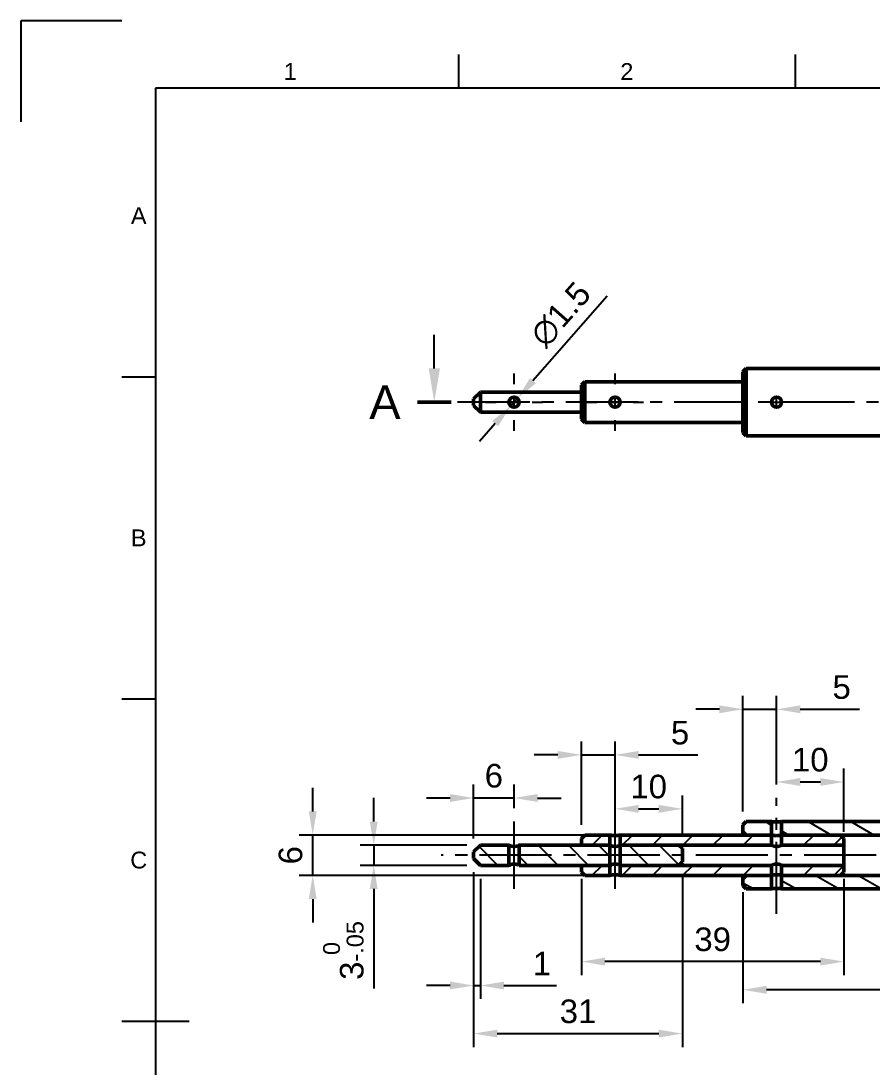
# Model space of a CAD drawing. Header units: millimetres. Extents: x 0 to 420, y 0 to 297.
# Drawn here: x 0 to 126.4, y 141.7 to 297 of the extents above; entities that cross this region are included whole.
import ezdxf
from ezdxf.enums import TextEntityAlignment as Align

# ---------------------------------------------------------------- set-up
doc = ezdxf.new("R2010")
doc.units = ezdxf.units.MM
doc.header["$LTSCALE"] = 0.75
doc.linetypes.add('CENTER2', pattern=[28.575, 19.05, -3.175, 3.175, -3.175])
for name, color, linetype, lineweight in [('Border', 7, 'Continuous', 25), ('FD_Dimensions', 7, 'Continuous', 25), ('Hatching', 7, 'Continuous', 25), ('Section Lines', 7, 'Continuous', 25), ('Smart Centers', 7, 'CENTER2', 25), ('Visible', 7, 'Continuous', 50)]:
    doc.layers.add(name, color=color, linetype=linetype, lineweight=lineweight)
doc.styles.add('FusionTitle', font='')
doc.styles.get("Standard").update_dxf_attribs({"font": 'arial.ttf'})
doc.styles.get('FusionTitle').set_extended_font_data('Arial Unicode MS')
doc.dimstyles.new('Dim-ISO-25', dxfattribs={"dimtxt": 3.5, "dimasz": 3.5, "dimexe": 2, "dimexo": 2, "dimgap": 1.5, "dimtad": 1, "dimzin": 12, "dimdsep": 46, "dimtxsty": 'Standard', "dimcen": 0, "dimazin": 3, "dimtp": 0.1, "dimtm": 0.1, "dimtfac": 0.714, "dimtmove": 0, "dimatfit": 3, "dimfxl": 1, "dimtzin": 12, "dimarcsym": 0})

# ---------------------------------------------------------------- blocks, each defined once
blk = doc.blocks.new('ISO_A3_SHEET')
at = {"layer": 'Border'}
for p, q in [((15, 297), (0, 297)), ((0, 297), (0, 282)), ((65, 292), (65, 287)), ((115, 292), (115, 287)), ((410, 287), (20, 287)), ((20, 287), (20, 10)), ((15, 244.16666), (20, 244.16666)), ((15, 196.33333), (20, 196.33333)), ((15, 148.5), (25, 148.5))]:
    blk.add_line(p, q, dxfattribs=at)
at = {"layer": 'Border', "style": 'FusionTitle'}
for s, p in [('1', (40, 289.5)), ('2', (90, 289.5)), ('A', (17.5, 268.08333)), ('B', (17.5, 220.25)), ('C', (17.5, 172.41667))]:
    blk.add_text(s, height=2.5, dxfattribs=at).set_placement(p, align=Align.MIDDLE)
blk = doc.blocks.new('*U6')
at = {"layer": 'Smart Centers', "color": 0, "ltscale": 0.75, "transparency": 16777216}
blk.add_line((58, 0), (-100.843051, 0), dxfattribs=at)
blk = doc.blocks.new('*U7')
at = {"layer": 'Smart Centers', "color": 0, "ltscale": 0.75, "transparency": 16777216}
for p, q in [((0, 2.678906), (0, 4.25)), ((-4.25, 0), (-2.678906, 0)), ((2.678906, 0), (4.25, 0)), ((0, -4.25), (0, -2.678906))]:
    blk.add_line(p, q, dxfattribs=at)
at = {"layer": 'Smart Centers', "color": 0, "linetype": 'Continuous', "ltscale": 0.75, "transparency": 16777216}
for p, q in [((-0.892969, 0), (0.892969, 0)), ((0, -0.892969), (0, 0.892969))]:
    blk.add_line(p, q, dxfattribs=at)
blk = doc.blocks.new('*U8')
at = {"layer": 'Smart Centers', "color": 0, "ltscale": 0.75, "transparency": 16777216}
for p, q in [((0, 2.678906), (0, 4.25)), ((-4.25, 0), (-2.678906, 0)), ((2.678906, 0), (4.25, 0)), ((0, -4.25), (0, -2.678906))]:
    blk.add_line(p, q, dxfattribs=at)
at = {"layer": 'Smart Centers', "color": 0, "linetype": 'Continuous', "ltscale": 0.75, "transparency": 16777216}
for p, q in [((-0.892969, 0), (0.892969, 0)), ((0, -0.892969), (0, 0.892969))]:
    blk.add_line(p, q, dxfattribs=at)
blk = doc.blocks.new('*U9')
at = {"layer": 'Smart Centers', "color": 0, "linetype": 'Continuous', "ltscale": 0.75, "transparency": 16777216}
for p, q in [((-0.892969, 0), (0.892969, 0)), ((0, -0.892969), (0, 0.892969))]:
    blk.add_line(p, q, dxfattribs=at)
blk = doc.blocks.new('*U13')
at = {"layer": 'Smart Centers', "color": 0, "ltscale": 0.75, "transparency": 16777216}
blk.add_line((70.350124, 0), (-90.680805, 0), dxfattribs=at)
blk = doc.blocks.new('*U14')
at = {"layer": 'Smart Centers', "color": 0, "ltscale": 0.75, "transparency": 16777216}
blk.add_line((0, -5), (0, 5), dxfattribs=at)
blk = doc.blocks.new('*U15')
at = {"layer": 'Smart Centers', "color": 0, "ltscale": 0.75, "transparency": 16777216}
blk.add_line((0, -5), (0, 5), dxfattribs=at)
blk = doc.blocks.new('*U16')
at = {"layer": 'Smart Centers', "color": 0, "ltscale": 0.75, "transparency": 16777216}
blk.add_line((0, -12.712931), (0, 4.5), dxfattribs=at)
blk = doc.blocks.new('*D44')
at = {"layer": 'Defpoints', "color": 0, "transparency": 16777216}
for p in [(107.246539, 169.629512), (217.246539, 168.629512), (107.246539, 153.152089)]:
    blk.add_point(p, dxfattribs=at)
at = {"layer": 'FD_Dimensions', "lineweight": -2, "transparency": 16777216}
for p, q in [((107.246539, 167.629512), (107.246539, 151.152089)), ((217.246539, 166.629512), (217.246539, 151.152089)), ((213.746539, 153.152089), (110.746539, 153.152089))]:
    blk.add_line(p, q, dxfattribs=at)
at = {"layer": 'FD_Dimensions', "transparency": 16777216}
for points in [[(110.746539, 153.735423), (110.746539, 152.568756), (107.246539, 153.152089)], [(213.746539, 153.735423), (213.746539, 152.568756), (217.246539, 153.152089)]]:
    blk.add_solid(points, dxfattribs=at)
at = {"layer": 'FD_Dimensions', "color": 0, "transparency": 16777216, "insert": (162.246539, 156.439095), "char_height": 3.5, "attachment_point": 5}
blk.add_mtext('110', dxfattribs=at)
blk = doc.blocks.new('*D45')
at = {"layer": 'Defpoints', "color": 0, "transparency": 16777216}
for p in [(83.246539, 171.629512), (122.246539, 171.629512), (83.246539, 157.340686)]:
    blk.add_point(p, dxfattribs=at)
at = {"layer": 'FD_Dimensions', "lineweight": -2, "transparency": 16777216}
for p, q in [((83.246539, 169.629512), (83.246539, 155.340686)), ((122.246539, 169.629512), (122.246539, 155.340686)), ((118.746539, 157.340686), (86.746539, 157.340686))]:
    blk.add_line(p, q, dxfattribs=at)
at = {"layer": 'FD_Dimensions', "transparency": 16777216}
for points in [[(86.746539, 157.92402), (86.746539, 156.757353), (83.246539, 157.340686)], [(118.746539, 157.92402), (118.746539, 156.757353), (122.246539, 157.340686)]]:
    blk.add_solid(points, dxfattribs=at)
at = {"layer": 'FD_Dimensions', "color": 0, "transparency": 16777216, "insert": (102.746539, 160.628886), "char_height": 3.5, "attachment_point": 5}
blk.add_mtext('39', dxfattribs=at)
blk = doc.blocks.new('*D46')
at = {"layer": 'Defpoints', "color": 0, "transparency": 16777216}
for p in [(67.246539, 181.627828), (73.246539, 178.129512), (67.246539, 173.629512)]:
    blk.add_point(p, dxfattribs=at)
at = {"layer": 'FD_Dimensions', "lineweight": -2, "transparency": 16777216}
for p, q in [((67.246539, 175.629512), (67.246539, 183.627828)), ((73.246539, 180.129512), (73.246539, 183.627828)), ((63.746539, 181.627828), (60.246539, 181.627828)), ((73.246539, 181.627828), (67.246539, 181.627828)), ((76.746539, 181.627828), (80.246539, 181.627828))]:
    blk.add_line(p, q, dxfattribs=at)
at = {"layer": 'FD_Dimensions', "transparency": 16777216}
for points in [[(63.746539, 182.211162), (63.746539, 181.044495), (67.246539, 181.627828)], [(76.746539, 182.211162), (76.746539, 181.044495), (73.246539, 181.627828)]]:
    blk.add_solid(points, dxfattribs=at)
at = {"layer": 'FD_Dimensions', "color": 0, "transparency": 16777216, "insert": (70.246539, 184.914834), "char_height": 3.5, "attachment_point": 5}
blk.add_mtext('6', dxfattribs=at)
blk = doc.blocks.new('*D47')
at = {"layer": 'Defpoints', "color": 0, "transparency": 16777216}
for p in [(88.246539, 188.029007), (88.246539, 178.129512), (83.246539, 175.629512)]:
    blk.add_point(p, dxfattribs=at)
at = {"layer": 'FD_Dimensions', "lineweight": -2, "transparency": 16777216}
for p, q in [((83.246539, 177.629512), (83.246539, 190.029007)), ((88.246539, 180.129512), (88.246539, 190.029007)), ((79.746539, 188.029007), (76.246539, 188.029007)), ((83.246539, 188.029007), (88.246539, 188.029007)), ((91.746539, 188.029007), (100.567139, 188.029007))]:
    blk.add_line(p, q, dxfattribs=at)
at = {"layer": 'FD_Dimensions', "transparency": 16777216}
for points in [[(79.746539, 188.61234), (79.746539, 187.445673), (83.246539, 188.029007)], [(91.746539, 188.61234), (91.746539, 187.445673), (88.246539, 188.029007)]]:
    blk.add_solid(points, dxfattribs=at)
at = {"layer": 'FD_Dimensions', "color": 0, "transparency": 16777216, "insert": (97.906839, 191.30885), "char_height": 3.5, "attachment_point": 5}
blk.add_mtext('5', dxfattribs=at)
blk = doc.blocks.new('*D48')
at = {"layer": 'Defpoints', "color": 0, "transparency": 16777216}
for p in [(112.246539, 194.799762), (112.246539, 181.629512), (107.246539, 177.629512)]:
    blk.add_point(p, dxfattribs=at)
at = {"layer": 'FD_Dimensions', "lineweight": -2, "transparency": 16777216}
for p, q in [((107.246539, 179.629512), (107.246539, 196.799762)), ((112.246539, 183.629512), (112.246539, 196.799762)), ((103.746539, 194.799762), (100.246539, 194.799762)), ((107.246539, 194.799762), (112.246539, 194.799762)), ((115.746539, 194.799762), (124.567139, 194.799762))]:
    blk.add_line(p, q, dxfattribs=at)
at = {"layer": 'FD_Dimensions', "transparency": 16777216}
for points in [[(103.746539, 195.383095), (103.746539, 194.216428), (107.246539, 194.799762)], [(115.746539, 195.383095), (115.746539, 194.216428), (112.246539, 194.799762)]]:
    blk.add_solid(points, dxfattribs=at)
at = {"layer": 'FD_Dimensions', "color": 0, "transparency": 16777216, "insert": (121.906839, 198.079605), "char_height": 3.5, "attachment_point": 5}
blk.add_mtext('5', dxfattribs=at)
blk = doc.blocks.new('*D54')
at = {"layer": 'Defpoints', "color": 0, "transparency": 16777216}
for p in [(43.342829, 176.129512), (88.996539, 176.129512), (88.996539, 170.129512)]:
    blk.add_point(p, dxfattribs=at)
at = {"layer": 'FD_Dimensions', "color": 0, "lineweight": -2, "transparency": 16777216}
for p, q in [((43.342829, 179.629512), (43.342829, 183.129512)), ((86.996539, 176.129512), (41.342829, 176.129512)), ((43.342829, 170.129512), (43.342829, 176.129512)), ((86.996539, 170.129512), (41.342829, 170.129512)), ((43.342829, 166.629512), (43.342829, 163.129512))]:
    blk.add_line(p, q, dxfattribs=at)
at = {"layer": 'FD_Dimensions', "color": 0, "transparency": 16777216}
for points in [[(42.759496, 179.629512), (43.926162, 179.629512), (43.342829, 176.129512)], [(42.759496, 166.629512), (43.926162, 166.629512), (43.342829, 170.129512)]]:
    blk.add_solid(points, dxfattribs=at)
at = {"layer": 'FD_Dimensions', "color": 0, "transparency": 16777216, "insert": (40.055824, 173.129512), "char_height": 3.5, "attachment_point": 5, "rotation": 90}
blk.add_mtext('6', dxfattribs=at)
blk = doc.blocks.new('*D55')
at = {"layer": 'Defpoints', "color": 0, "transparency": 16777216}
for p in [(73.742045, 240.959855), (72.751032, 239.833847)]:
    blk.add_point(p, dxfattribs=at)
at = {"layer": 'FD_Dimensions', "lineweight": -2, "transparency": 16777216}
for p, q in [((87.091877, 256.128188), (76.054409, 243.587206)), ((72.751032, 239.833847), (73.742045, 240.959855)), ((70.438669, 237.206496), (68.126305, 234.579144))]:
    blk.add_line(p, q, dxfattribs=at)
at = {"layer": 'FD_Dimensions', "transparency": 16777216}
for points in [[(75.616517, 243.9726), (76.4923, 243.201813), (73.742045, 240.959855)], [(70.000777, 237.59189), (70.876561, 236.821102), (72.751032, 239.833847)]]:
    blk.add_solid(points, dxfattribs=at)
at = {"layer": 'FD_Dimensions', "color": 0, "transparency": 16777216, "insert": (80.188382, 253.407687), "char_height": 3.5, "attachment_point": 5, "rotation": 48.6486252}
blk.add_mtext('∅1.5', dxfattribs=at)
blk = doc.blocks.new('*D58')
at = {"layer": 'Defpoints', "color": 0, "transparency": 16777216}
for p in [(68.246539, 174.629512), (52.406982, 171.629512), (68.246539, 171.629512)]:
    blk.add_point(p, dxfattribs=at)
at = {"layer": 'FD_Dimensions', "lineweight": -2, "transparency": 16777216}
for p, q in [((52.406982, 178.129512), (52.406982, 181.629512)), ((66.246539, 174.629512), (50.406982, 174.629512)), ((52.406982, 174.629512), (52.406982, 171.629512)), ((66.246539, 171.629512), (50.406982, 171.629512)), ((52.406982, 168.129512), (52.406982, 153.350441))]:
    blk.add_line(p, q, dxfattribs=at)
at = {"layer": 'FD_Dimensions', "transparency": 16777216}
for points in [[(51.823648, 178.129512), (52.990315, 178.129512), (52.406982, 174.629512)], [(51.823648, 168.129512), (52.990315, 168.129512), (52.406982, 171.629512)]]:
    blk.add_solid(points, dxfattribs=at)
at = {"layer": 'FD_Dimensions', "color": 0, "transparency": 16777216, "insert": (47.907601, 158.989976), "char_height": 3.5, "attachment_point": 5, "rotation": 90}
blk.add_mtext('3{\\H0.714x;\\S 0^ -.05;}', dxfattribs=at)
blk = doc.blocks.new('*D59')
at = {"layer": 'Defpoints', "color": 0, "transparency": 16777216}
for p in [(67.246539, 172.629512), (68.246539, 171.629512), (68.246539, 153.787755)]:
    blk.add_point(p, dxfattribs=at)
at = {"layer": 'FD_Dimensions', "lineweight": -2, "transparency": 16777216}
for p, q in [((67.246539, 170.629512), (67.246539, 151.787755)), ((68.246539, 169.629512), (68.246539, 151.787755)), ((63.746539, 153.787755), (60.246539, 153.787755)), ((67.246539, 153.787755), (68.246539, 153.787755)), ((71.746539, 153.787755), (79.535761, 153.787755))]:
    blk.add_line(p, q, dxfattribs=at)
at = {"layer": 'FD_Dimensions', "transparency": 16777216}
for points in [[(63.746539, 154.371089), (63.746539, 153.204422), (67.246539, 153.787755)], [(71.746539, 154.371089), (71.746539, 153.204422), (68.246539, 153.787755)]]:
    blk.add_solid(points, dxfattribs=at)
at = {"layer": 'FD_Dimensions', "color": 0, "transparency": 16777216, "insert": (77.39115, 157.044918), "char_height": 3.5, "attachment_point": 5}
blk.add_mtext('1', dxfattribs=at)
blk = doc.blocks.new('*D60')
at = {"layer": 'Defpoints', "color": 0, "transparency": 16777216}
for p in [(67.246539, 172.629512), (98.246539, 172.129512), (98.246539, 146.65002)]:
    blk.add_point(p, dxfattribs=at)
at = {"layer": 'FD_Dimensions', "color": 0, "lineweight": -2, "transparency": 16777216}
for p, q in [((67.246539, 170.629512), (67.246539, 144.65002)), ((98.246539, 170.129512), (98.246539, 144.65002)), ((70.746539, 146.65002), (94.746539, 146.65002))]:
    blk.add_line(p, q, dxfattribs=at)
at = {"layer": 'FD_Dimensions', "color": 0, "transparency": 16777216}
for points in [[(70.746539, 147.233354), (70.746539, 146.066687), (67.246539, 146.65002)], [(94.746539, 147.233354), (94.746539, 146.066687), (98.246539, 146.65002)]]:
    blk.add_solid(points, dxfattribs=at)
at = {"layer": 'FD_Dimensions', "color": 0, "transparency": 16777216, "insert": (82.746539, 149.938219), "char_height": 3.5, "attachment_point": 5}
blk.add_mtext('31', dxfattribs=at)
blk = doc.blocks.new('*D61')
at = {"layer": 'Defpoints', "color": 0, "transparency": 16777216}
for p in [(98.246539, 180.019927), (98.246539, 174.129512), (88.246539, 168.129512)]:
    blk.add_point(p, dxfattribs=at)
at = {"layer": 'FD_Dimensions', "lineweight": -2, "transparency": 16777216}
for p, q in [((88.246539, 170.129512), (88.246539, 182.019927)), ((98.246539, 176.129512), (98.246539, 182.019927)), ((91.746539, 180.019927), (94.746539, 180.019927))]:
    blk.add_line(p, q, dxfattribs=at)
at = {"layer": 'FD_Dimensions', "transparency": 16777216}
for points in [[(91.746539, 180.60326), (91.746539, 179.436594), (88.246539, 180.019927)], [(94.746539, 180.60326), (94.746539, 179.436594), (98.246539, 180.019927)]]:
    blk.add_solid(points, dxfattribs=at)
at = {"layer": 'FD_Dimensions', "color": 0, "transparency": 16777216, "insert": (93.246539, 183.306932), "char_height": 3.5, "attachment_point": 5}
blk.add_mtext('10', dxfattribs=at)
blk = doc.blocks.new('*D62')
at = {"layer": 'Defpoints', "color": 0, "transparency": 16777216}
for p in [(122.246539, 184.008), (112.246539, 181.629512), (122.246539, 174.629512)]:
    blk.add_point(p, dxfattribs=at)
at = {"layer": 'FD_Dimensions', "lineweight": -2, "transparency": 16777216}
for p, q in [((112.246539, 183.629512), (112.246539, 186.008)), ((122.246539, 176.629512), (122.246539, 186.008)), ((115.746539, 184.008), (118.746539, 184.008))]:
    blk.add_line(p, q, dxfattribs=at)
at = {"layer": 'FD_Dimensions', "transparency": 16777216}
for points in [[(115.746539, 184.591333), (115.746539, 183.424667), (112.246539, 184.008)], [(118.746539, 184.591333), (118.746539, 183.424667), (122.246539, 184.008)]]:
    blk.add_solid(points, dxfattribs=at)
at = {"layer": 'FD_Dimensions', "color": 0, "transparency": 16777216, "insert": (117.246539, 187.295005), "char_height": 3.5, "attachment_point": 5}
blk.add_mtext('10', dxfattribs=at)

msp = doc.modelspace()

# ---------------------------------------------------------------- hatches: boundary and pattern name
at = {"layer": 'Hatching'}
h = msp.add_hatch(dxfattribs=at)
h.set_pattern_fill('ANSI31', color=256, angle=285, style=0)
h.paths.add_polyline_path([(112.997, 170.13), (112.997, 168.13), (193.247, 168.13), (193.247, 170.13), (121.747, 170.13)], flags=0)
h.paths.add_polyline_path([(112.997, 178.13), (112.997, 176.13), (121.747, 176.13), (193.247, 176.13), (193.247, 178.13)], flags=0)
h.paths.add_polyline_path([(107.747, 170.13), (107.247, 169.63), (107.247, 168.63), (107.747, 168.13), (111.497, 168.13), (111.497, 170.13)], flags=0)
h.paths.add_polyline_path([(107.247, 176.63), (107.747, 176.13), (111.497, 176.13), (111.497, 178.13), (107.747, 178.13), (107.247, 177.63)], flags=0)
h.paths.add_polyline_path([(195.247, 168.13), (205.982, 168.13), (205.982, 170.13), (195.247, 170.13)], flags=0)
h.paths.add_polyline_path([(208.511, 168.13), (210.982, 168.13), (210.982, 170.13), (208.511, 170.13)], flags=0)
h.paths.add_polyline_path([(213.511, 168.13), (216.747, 168.13), (217.247, 168.63), (217.247, 170.13), (213.511, 170.13)], flags=0)
h.paths.add_polyline_path([(216.747, 178.13), (213.511, 178.13), (213.511, 176.13), (217.247, 176.13), (217.247, 177.63)], flags=0)
h.paths.add_polyline_path([(210.982, 178.13), (208.511, 178.13), (208.511, 176.13), (210.982, 176.13)], flags=0)
h.paths.add_polyline_path([(205.982, 178.13), (195.247, 178.13), (195.247, 176.13), (205.982, 176.13)], flags=0)
h = msp.add_hatch(dxfattribs=at)
h.set_pattern_fill('ANSI31', color=256, angle=360, style=0)
h.paths.add_polyline_path([(87.497, 170.13), (87.497, 171.63), (83.247, 171.63), (83.247, 170.63), (83.747, 170.13)], flags=0)
h.paths.add_polyline_path([(88.997, 171.63), (88.997, 170.13), (107.747, 170.13), (111.497, 170.13), (111.497, 171.63), (97.747, 171.63)], flags=0)
h.paths.add_polyline_path([(87.497, 174.63), (87.497, 176.13), (83.747, 176.13), (83.247, 175.63), (83.247, 174.63)], flags=0)
h.paths.add_polyline_path([(88.997, 176.13), (88.997, 174.63), (97.747, 174.63), (111.497, 174.63), (111.497, 176.13), (107.747, 176.13)], flags=0)
h.paths.add_polyline_path([(122.247, 175.63), (121.747, 176.13), (112.997, 176.13), (112.997, 174.63), (122.247, 174.63)], flags=0)
h.paths.add_polyline_path([(121.747, 170.13), (122.247, 170.63), (122.247, 171.63), (112.997, 171.63), (112.997, 170.13)], flags=0)
h = msp.add_hatch(dxfattribs=at)
h.set_pattern_fill('ANSI31', color=256, angle=270, style=0)
h.paths.add_polyline_path([(67.247, 172.63), (68.247, 171.63), (72.497, 171.63), (72.497, 174.63), (68.247, 174.63), (67.247, 173.63)], flags=0)
h.paths.add_polyline_path([(97.747, 174.63), (88.997, 174.63), (88.997, 171.63), (97.747, 171.63), (98.247, 172.13), (98.247, 174.13)], flags=0)
h.paths.add_polyline_path([(87.497, 174.63), (83.247, 174.63), (73.997, 174.63), (73.997, 171.63), (83.247, 171.63), (87.497, 171.63)], flags=0)

# ---------------------------------------------------------------- linework, layer by layer
at = {"layer": 'Section Lines'}
msp.add_line((61.403, 245.397), (61.403, 250.397), dxfattribs=at)
at = {"layer": 'Section Lines', "lineweight": 50}
msp.add_line((58.903, 240.397), (63.903, 240.397), dxfattribs=at)
at = {"layer": 'Section Lines'}
msp.add_solid([(62.237, 245.397), (61.403, 240.397), (60.57, 245.397)], dxfattribs=at)
at = {"layer": 'Visible', "extrusion": (-1, 4e-16, 0)}
for p, q in [((107.247, 244.897), (107.747, 245.397)), ((107.247, 235.897), (107.247, 244.897)), ((107.747, 245.397), (107.747, 235.397)), ((216.747, 245.397), (107.747, 245.397)), ((83.247, 242.897), (83.747, 243.397)), ((83.247, 237.897), (83.247, 242.897)), ((83.747, 243.397), (83.747, 237.397)), ((107.247, 243.397), (83.747, 243.397)), ((67.247, 240.897), (68.247, 241.897)), ((67.247, 239.897), (67.247, 240.897)), ((68.247, 241.897), (68.247, 238.897)), ((83.247, 241.897), (68.247, 241.897)), ((67.247, 239.897), (68.247, 238.897)), ((83.247, 238.897), (68.247, 238.897)), ((83.247, 237.897), (83.747, 237.397)), ((107.247, 237.397), (83.747, 237.397)), ((107.247, 235.897), (107.747, 235.397)), ((216.747, 235.397), (107.747, 235.397))]:
    msp.add_line(p, q, dxfattribs=at)
at = {"layer": 'Visible', "extrusion": (-1, 8e-16, -3e-16)}
for p, q in [((107.747, 178.13), (107.247, 177.63)), ((107.247, 177.63), (107.247, 176.63)), ((111.497, 178.13), (107.747, 178.13)), ((111.497, 176.13), (111.497, 178.13)), ((193.247, 178.13), (112.997, 178.13)), ((112.997, 178.13), (112.997, 176.13)), ((83.747, 176.13), (83.247, 175.63)), ((83.247, 175.63), (83.247, 174.63)), ((87.497, 176.13), (83.747, 176.13)), ((87.497, 174.63), (87.497, 176.13)), ((111.497, 176.13), (88.997, 176.13)), ((88.997, 176.13), (88.997, 174.63)), ((107.247, 176.63), (107.747, 176.13)), ((107.247, 176.63), (107.247, 176.13)), ((107.747, 176.13), (111.497, 176.13)), ((111.497, 174.63), (111.497, 176.13)), ((112.997, 176.13), (193.247, 176.13)), ((112.997, 176.13), (112.997, 174.63)), ((121.747, 176.13), (112.997, 176.13)), ((122.247, 175.63), (121.747, 176.13)), ((122.247, 174.63), (122.247, 175.63)), ((68.247, 174.63), (67.247, 173.63)), ((72.497, 174.63), (68.247, 174.63)), ((72.497, 171.63), (72.497, 174.63)), ((73.997, 174.63), (73.997, 171.63)), ((87.497, 174.63), (73.997, 174.63)), ((83.247, 174.63), (87.497, 174.63)), ((87.497, 171.63), (87.497, 174.63)), ((88.997, 174.63), (111.497, 174.63)), ((88.997, 174.63), (88.997, 171.63)), ((97.747, 174.63), (88.997, 174.63)), ((98.247, 174.13), (97.747, 174.63)), ((98.247, 172.13), (98.247, 174.13)), ((112.997, 174.63), (122.247, 174.63)), ((122.247, 174.63), (122.247, 171.63)), ((67.247, 173.63), (67.247, 172.63)), ((67.247, 172.63), (68.247, 171.63)), ((68.247, 171.63), (72.497, 171.63)), ((73.997, 171.63), (87.497, 171.63)), ((83.247, 171.63), (83.247, 170.63)), ((87.497, 171.63), (83.247, 171.63)), ((87.497, 170.13), (87.497, 171.63)), ((111.497, 171.63), (88.997, 171.63)), ((88.997, 171.63), (88.997, 170.13)), ((88.997, 171.63), (97.747, 171.63)), ((97.747, 171.63), (98.247, 172.13)), ((111.497, 170.13), (111.497, 171.63)), ((112.997, 171.63), (112.997, 170.13)), ((122.247, 171.63), (112.997, 171.63)), ((122.247, 170.63), (122.247, 171.63)), ((83.247, 170.63), (83.747, 170.13)), ((83.747, 170.13), (87.497, 170.13)), ((88.997, 170.13), (111.497, 170.13)), ((107.747, 170.13), (107.247, 169.63)), ((107.247, 170.13), (107.247, 169.63)), ((107.247, 169.63), (107.247, 168.63)), ((111.497, 170.13), (107.747, 170.13)), ((111.497, 168.13), (111.497, 170.13)), ((193.247, 170.13), (112.997, 170.13)), ((112.997, 170.13), (112.997, 168.13)), ((112.997, 170.13), (121.747, 170.13)), ((121.747, 170.13), (122.247, 170.63)), ((107.247, 168.63), (107.747, 168.13)), ((107.747, 168.13), (111.497, 168.13)), ((112.997, 168.13), (193.247, 168.13))]:
    msp.add_line(p, q, dxfattribs=at)
at = {"layer": 'Visible'}
for centre in [(73.247, 240.397), (88.247, 240.397)]:
    msp.add_circle(centre, 0.75, dxfattribs=at)
for start, end in [(0, 180), (180, 0)]:
    msp.add_arc((112.247, 240.397), 0.75, start, end, dxfattribs=at)
at = {"layer": 'Visible', "extrusion": (0, 2e-16, -1)}
for centre, radius, start, end in [((-112.25, 183.119), 5.046, 270.04114, 278.5896), ((-112.243, 183.119), 5.046, 261.4104, 269.95886), ((-88.257, 179.112), 3.078, 270.19294, 284.30208), ((-88.236, 179.112), 3.078, 255.69792, 269.80706), ((-112.257, 179.112), 3.078, 270.19294, 284.30208), ((-112.257, 179.112), 3.078, 270.19294, 284.30208), ((-112.236, 179.112), 3.078, 255.69792, 269.80706), ((-112.236, 179.112), 3.078, 255.69792, 269.80706), ((-88.257, 167.147), 3.078, 75.69792, 89.80706), ((-88.236, 167.147), 3.078, 90.19294, 104.30208), ((-112.257, 167.147), 3.078, 75.69792, 89.80706), ((-112.257, 167.147), 3.078, 75.69792, 89.80706), ((-112.236, 167.147), 3.078, 90.19294, 104.30208), ((-112.236, 167.147), 3.078, 90.19294, 104.30208), ((-112.247, 163.183), 5.003, 81.37916, 98.62084)]:
    msp.add_arc(centre, radius, start, end, dxfattribs=at)
at = {"layer": 'Visible'}
for points, knots in [([(72.497, 174.63), (72.497, 174.63), (72.516, 174.619), (72.593, 174.583), (72.651, 174.557), (72.782, 174.508), (72.865, 174.48), (73.049, 174.44), (73.15, 174.429), (73.247, 174.429)], [0.57658583, 0.57658583, 0.57658583, 0.57658583, 0.60537577, 0.60537577, 0.63416571, 0.63416571, 0.66303435, 0.66303435, 0.69190299, 0.69190299, 0.69190299, 0.69190299]), ([(73.247, 174.429), (73.343, 174.429), (73.444, 174.44), (73.628, 174.48), (73.711, 174.508), (73.842, 174.557), (73.9, 174.583), (73.977, 174.619), (73.997, 174.63), (73.997, 174.63)], [0.23063433, 0.23063433, 0.23063433, 0.23063433, 0.25950297, 0.25950297, 0.28837161, 0.28837161, 0.31716155, 0.31716155, 0.3459515, 0.3459515, 0.3459515, 0.3459515]), ([(88.247, 174.429), (88.15, 174.429), (88.049, 174.44), (87.865, 174.48), (87.782, 174.508), (87.651, 174.557), (87.593, 174.583), (87.516, 174.619), (87.497, 174.63), (87.497, 174.63)], [0, 0, 0, 0, 0.02886864, 0.02886864, 0.05773728, 0.05773728, 0.08652722, 0.08652722, 0.11531717, 0.11531717, 0.11531717, 0.11531717]), ([(87.497, 174.63), (87.497, 174.63), (87.516, 174.619), (87.593, 174.583), (87.651, 174.557), (87.782, 174.508), (87.865, 174.48), (88.049, 174.44), (88.15, 174.429), (88.247, 174.429)], [0.3459515, 0.3459515, 0.3459515, 0.3459515, 0.37474144, 0.37474144, 0.40353138, 0.40353138, 0.43240002, 0.43240002, 0.46126866, 0.46126866, 0.46126866, 0.46126866]), ([(88.997, 174.63), (88.997, 174.63), (88.977, 174.619), (88.9, 174.583), (88.842, 174.557), (88.711, 174.508), (88.628, 174.48), (88.444, 174.44), (88.343, 174.429), (88.247, 174.429)], [0.3459515, 0.3459515, 0.3459515, 0.3459515, 0.37474144, 0.37474144, 0.40353138, 0.40353138, 0.43240002, 0.43240002, 0.46126866, 0.46126866, 0.46126866, 0.46126866]), ([(88.247, 174.429), (88.343, 174.429), (88.444, 174.44), (88.628, 174.48), (88.711, 174.508), (88.842, 174.557), (88.9, 174.583), (88.977, 174.619), (88.997, 174.63), (88.997, 174.63)], [0, 0, 0, 0, 0.02886864, 0.02886864, 0.05773728, 0.05773728, 0.08652722, 0.08652722, 0.11531717, 0.11531717, 0.11531717, 0.11531717]), ([(112.247, 174.429), (112.15, 174.429), (112.049, 174.44), (111.865, 174.48), (111.782, 174.508), (111.651, 174.557), (111.593, 174.583), (111.516, 174.619), (111.497, 174.63), (111.497, 174.63)], [0, 0, 0, 0, 0.02886864, 0.02886864, 0.05773728, 0.05773728, 0.08652722, 0.08652722, 0.11531717, 0.11531717, 0.11531717, 0.11531717]), ([(112.997, 174.63), (112.997, 174.63), (112.977, 174.619), (112.9, 174.583), (112.842, 174.557), (112.711, 174.508), (112.628, 174.48), (112.444, 174.44), (112.343, 174.429), (112.247, 174.429)], [0.3459515, 0.3459515, 0.3459515, 0.3459515, 0.37474144, 0.37474144, 0.40353138, 0.40353138, 0.43240002, 0.43240002, 0.46126866, 0.46126866, 0.46126866, 0.46126866]), ([(73.997, 171.63), (73.997, 171.63), (73.977, 171.64), (73.9, 171.676), (73.842, 171.702), (73.711, 171.751), (73.628, 171.779), (73.444, 171.819), (73.343, 171.83), (73.15, 171.83), (73.049, 171.819), (72.865, 171.779), (72.782, 171.751), (72.651, 171.702), (72.593, 171.676), (72.516, 171.64), (72.497, 171.63), (72.497, 171.63)], [0.11531717, 0.11531717, 0.11531717, 0.11531717, 0.14410711, 0.14410711, 0.17289705, 0.17289705, 0.20176569, 0.20176569, 0.23063433, 0.23063433, 0.25950297, 0.25950297, 0.28837161, 0.28837161, 0.31716155, 0.31716155, 0.3459515, 0.3459515, 0.3459515, 0.3459515]), ([(87.497, 171.63), (87.497, 171.63), (87.516, 171.64), (87.593, 171.676), (87.651, 171.702), (87.782, 171.751), (87.865, 171.779), (88.049, 171.819), (88.15, 171.83), (88.247, 171.83)], [0.3459515, 0.3459515, 0.3459515, 0.3459515, 0.37474144, 0.37474144, 0.40353138, 0.40353138, 0.43240002, 0.43240002, 0.46126866, 0.46126866, 0.46126866, 0.46126866]), ([(88.247, 171.83), (88.15, 171.83), (88.049, 171.819), (87.865, 171.779), (87.782, 171.751), (87.651, 171.702), (87.593, 171.676), (87.516, 171.64), (87.497, 171.63), (87.497, 171.63)], [0, 0, 0, 0, 0.02886864, 0.02886864, 0.05773728, 0.05773728, 0.08652722, 0.08652722, 0.11531717, 0.11531717, 0.11531717, 0.11531717]), ([(88.247, 171.83), (88.343, 171.83), (88.444, 171.819), (88.628, 171.779), (88.711, 171.751), (88.842, 171.702), (88.9, 171.676), (88.977, 171.64), (88.997, 171.63), (88.997, 171.63)], [0, 0, 0, 0, 0.02886864, 0.02886864, 0.05773728, 0.05773728, 0.08652722, 0.08652722, 0.11531717, 0.11531717, 0.11531717, 0.11531717]), ([(88.997, 171.63), (88.997, 171.63), (88.977, 171.64), (88.9, 171.676), (88.842, 171.702), (88.711, 171.751), (88.628, 171.779), (88.444, 171.819), (88.343, 171.83), (88.247, 171.83)], [0.3459515, 0.3459515, 0.3459515, 0.3459515, 0.37474144, 0.37474144, 0.40353138, 0.40353138, 0.43240002, 0.43240002, 0.46126866, 0.46126866, 0.46126866, 0.46126866]), ([(111.497, 171.63), (111.497, 171.63), (111.516, 171.64), (111.593, 171.676), (111.651, 171.702), (111.782, 171.751), (111.865, 171.779), (112.049, 171.819), (112.15, 171.83), (112.247, 171.83)], [0.3459515, 0.3459515, 0.3459515, 0.3459515, 0.37474144, 0.37474144, 0.40353138, 0.40353138, 0.43240002, 0.43240002, 0.46126866, 0.46126866, 0.46126866, 0.46126866]), ([(112.247, 171.83), (112.343, 171.83), (112.444, 171.819), (112.628, 171.779), (112.711, 171.751), (112.842, 171.702), (112.9, 171.676), (112.977, 171.64), (112.997, 171.63), (112.997, 171.63)], [0, 0, 0, 0, 0.02886864, 0.02886864, 0.05773728, 0.05773728, 0.08652722, 0.08652722, 0.11531717, 0.11531717, 0.11531717, 0.11531717])]:
    msp.add_open_spline(points, degree=3, knots=knots, dxfattribs=at)

# ---------------------------------------------------------------- block references
at = {"layer": 'Border'}
msp.add_blockref('ISO_A3_SHEET', (0, 0), dxfattribs=at)
at = {"layer": 'Smart Centers', "ltscale": 0.75}
for name, p in [('*U7', (73.247, 240.397)), ('*U8', (88.247, 240.397)), ('*U9', (112.247, 240.397)), ('*U6', (162.247, 240.397)), ('*U16', (112.247, 177.13)), ('*U14', (73.247, 173.13)), ('*U15', (88.247, 173.13)), ('*U13', (153.122, 173.13))]:
    msp.add_blockref(name, p, dxfattribs=at)

# ---------------------------------------------------------------- texts
at = {"layer": 'Section Lines', "insert": (54.069, 240.397), "char_height": 5, "attachment_point": 5}
msp.add_mtext('A', dxfattribs=at)

# ---------------------------------------------------------------- dimensions: what is measured, and where the dimension line sits
at = {"layer": 'FD_Dimensions'}
dim = msp.add_diameter_dim_2p(p1=(72.751, 239.834), p2=(73.742, 240.96), dimstyle='Dim-ISO-25', override={"dimlfac": 1, "dimclrd": 256, "dimclre": 256}, dxfattribs=at)
dim.commit()
dim.dimension.update_dxf_attribs({"geometry": '*D55', "text_midpoint": (80.188, 253.408)})
for base, p1, p2, override, picture, middle in [((112.247, 194.8), (107.247, 177.63), (112.247, 181.63), {"dimlfac": 1, "dimclrd": 256, "dimclre": 256}, '*D48', (121.907, 198.08)), ((88.247, 188.029), (83.247, 175.63), (88.247, 178.13), {"dimlfac": 1, "dimclrd": 256, "dimclre": 256}, '*D47', (97.907, 191.309)), ((67.247, 181.628), (73.247, 178.13), (67.247, 173.63), {"dimlfac": 1, "dimclrd": 256, "dimclre": 256}, '*D46', (70.247, 184.915)), ((68.247, 153.788), (67.247, 172.63), (68.247, 171.63), {"dimlfac": 1, "dimclrd": 256, "dimclre": 256}, '*D59', (77.391, 157.045)), ((98.247, 146.65), (67.247, 172.63), (98.247, 172.13), {"dimlfac": 1}, '*D60', (82.747, 149.938))]:
    dim = msp.add_linear_dim(base=base, p1=p1, p2=p2, dimstyle='Dim-ISO-25', override=override, dxfattribs=at)
    dim.commit()
    dim.dimension.update_dxf_attribs({"geometry": picture, "text_midpoint": middle})
for base, p1, p2, angle, override, picture, middle in [((122.247, 184.008), (112.247, 181.63), (122.247, 174.63), 180, {"dimlfac": 1, "dimclrd": 256, "dimclre": 256}, '*D62', (117.247, 187.295)), ((98.247, 180.02), (88.247, 168.13), (98.247, 174.13), 180, {"dimlfac": 1, "dimclrd": 256, "dimclre": 256}, '*D61', (93.247, 183.307)), ((43.343, 176.13), (88.997, 170.13), (88.997, 176.13), 90, {"dimlfac": 1}, '*D54', (40.056, 173.13)), ((107.247, 153.152), (217.247, 168.63), (107.247, 169.63), 180, {"dimlfac": 1, "dimclrd": 256, "dimclre": 256}, '*D44', (162.247, 156.439))]:
    dim = msp.add_linear_dim(base=base, p1=p1, p2=p2, angle=angle, dimstyle='Dim-ISO-25', override=override, dxfattribs=at)
    dim.commit()
    dim.dimension.update_dxf_attribs({"geometry": picture, "text_midpoint": middle})
for p1, p2, distance, override, picture, middle in [((68.247, 174.63), (68.247, 171.63), -15.84, {"dimgap": 1.5, "dimlfac": 1, "dimclrd": 256, "dimclre": 256, "dimtol": 1, "dimlim": 0, "dimtp": 0, "dimtm": 0.05}, '*D58', (47.908, 158.99)), ((122.247, 171.63), (83.247, 171.63), 14.289, {"dimlfac": 1, "dimclrd": 256, "dimclre": 256}, '*D45', (102.747, 160.629))]:
    dim = msp.add_aligned_dim(p1=p1, p2=p2, distance=distance, dimstyle='Dim-ISO-25', override=override, dxfattribs=at)
    dim.commit()
    dim.dimension.update_dxf_attribs({"geometry": picture, "text_midpoint": middle})

doc.saveas('drawing.dxf')
